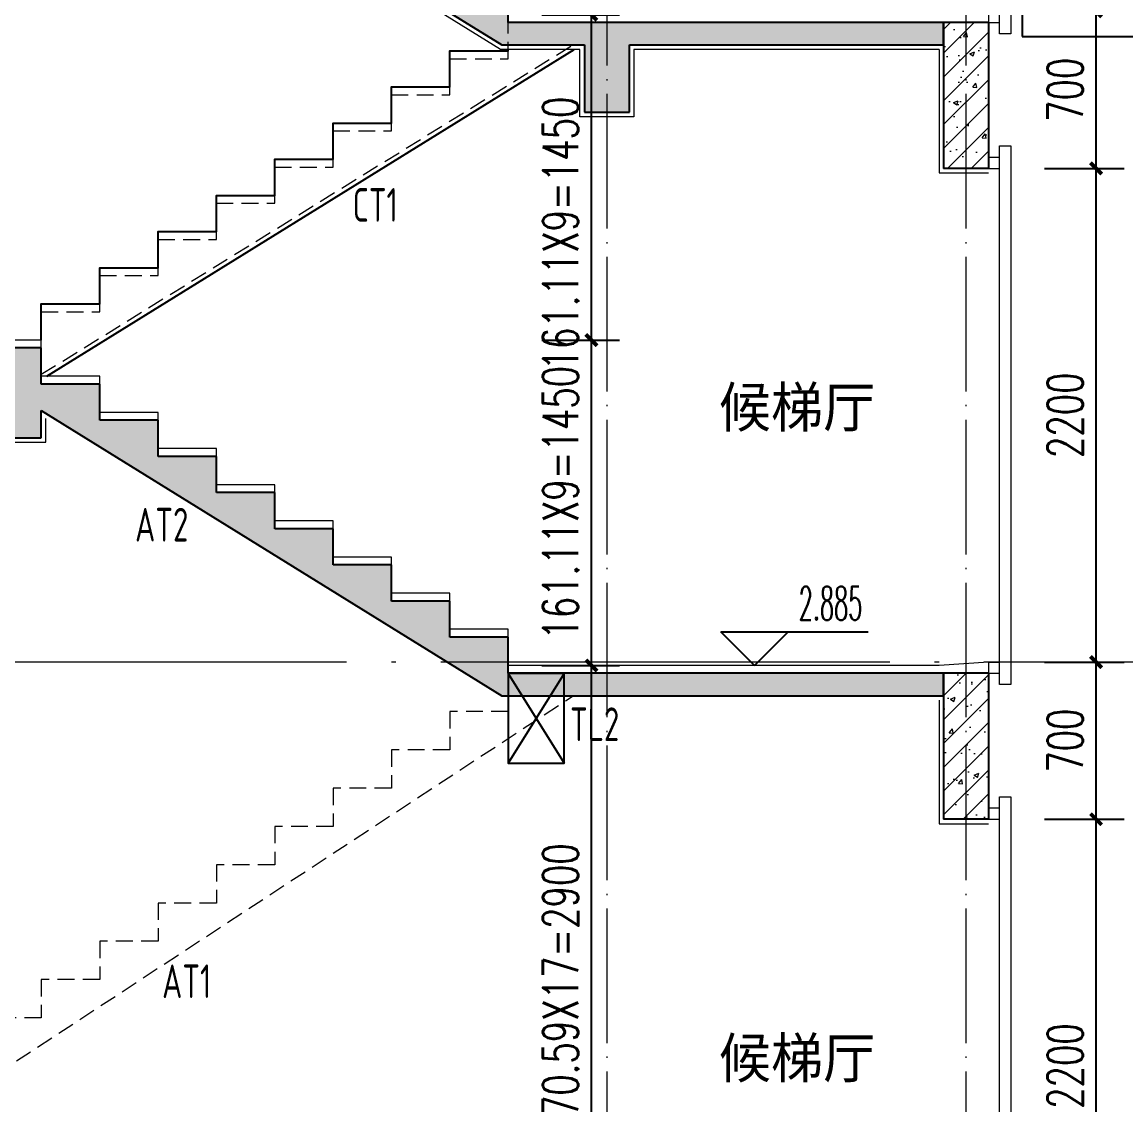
# Model space of a CAD drawing. Extents: x -1712635 to -854203, y -534641 to -21985.
# Drawn here: x -1000168 to -995250, y -120317 to -115491 of the extents above; entities that cross this region are included whole.
import ezdxf
from ezdxf.enums import TextEntityAlignment as Align

# ---------------------------------------------------------------- set-up
doc = ezdxf.new("R2010")
doc.units = 0
doc.header["$LTSCALE"] = 1000
doc.linetypes.add('DOTE', pattern=[2.42, 2, -0.2, 0.02, -0.2])
doc.linetypes.add('HIDDEN', pattern=[0.375, 0.25, -0.125])
doc.layers.get('0').update_dxf_attribs({"linetype": 'CONTINUOUS'})
doc.layers.get('Defpoints').update_dxf_attribs({"linetype": 'CONTINUOUS'})
for name, color, linetype in [('DIM_ELEV', 3, 'CONTINUOUS'), ('PUB_DIM', 3, 'CONTINUOUS'), ('PUB_TEXT', 2, 'CONTINUOUS'), ('S-大样-砼线', 7, 'CONTINUOUS'), ('TEXT', 2, 'CONTINUOUS'), ('WALL', 2, 'CONTINUOUS'), ('尺寸标注', 86, 'CONTINUOUS'), ('看线', 251, 'CONTINUOUS'), ('设备', 253, 'CONTINUOUS')]:
    doc.layers.add(name, color=color, linetype=linetype)
for name, color, linetype, lineweight in [('DOTE', 19, 'DOTE', 9), ('PUB_HATCH', 8, 'CONTINUOUS', 9), ('STAIR', 2, 'CONTINUOUS', 18), ('WINDOW', 144, 'CONTINUOUS', 15), ('内粉刷', 37, 'CONTINUOUS', 9)]:
    doc.layers.add(name, color=color, linetype=linetype, lineweight=lineweight)
doc.styles.add('_TCH_DIM', font='SIMPLEX.shx', dxfattribs={"width": 0.7, "bigfont": 'GBCBIG.shx'})
doc.styles.add('_TCH_DIM_T3', font='SIMPLEX', dxfattribs={"width": 0.705882, "bigfont": 'GBCBIG'})
doc.styles.add('TSSD_REIN', font='tssdeng.shx', dxfattribs={"width": 0.7, "height": 300, "bigfont": 'tssdchn.shx'})
doc.dimstyles.new('_TCH_ARCH&&50', dxfattribs={"dimtxt": 157.5, "dimasz": 50, "dimexe": 125, "dimexo": 150, "dimgap": 58.75, "dimtad": 1, "dimdec": 0, "dimzin": 0, "dimdsep": 46, "dimtxsty": '_TCH_DIM_T3', "dimblk": 'ARCHTICK', "dimcen": 0.09, "dimclrt": 7, "dimazin": 0, "dimtfac": 1, "dimtdec": 0, "dimtix": 1, "dimtmove": 2, "dimatfit": 3, "dimldrblk": 'ARCHTICK', "dimfxl": 0, "dimtolj": 1, "dimtzin": 0, "dimarcsym": 0})
pattern_1 = [(45, (-1144926.15, -28814.996), (-53.03301, 53.03301), []), (50, (-1144926.15, -28815), (215.17805, -18.82564), [22.5, -247.5]), (355, (-1144926.15, -28815), (-41.6254, 225.65764), [18, -198]), (100.4514, (-1144908.22, -28816.56), (173.55281, 206.83186), [19.12206, -210.34263]), (46.1842, (-1144926.15, -28755), (320.1723, -49.6557), [33.75, -371.25]), (96.6356, (-1144899.47, -28759.13), (280.3988, 292.23536), [28.6831, -315.5139]), (351.1842, (-1144926.15, -28755), (280.3986, 292.2356), [27, -297]), (21, (-1144896.15, -28770), (179.07212, -120.78567), [22.5, -247.5]), (326, (-1144896.15, -28770), (72.9946, 217.545), [18, -198]), (71.4514, (-1144881.22, -28780.06), (252.0668, 96.75915), [19.12206, -210.34263]), (37.5, (-1144926.15, -28814.996), (3.647957, 99.868156), [0, -195.6, 0, -201, 0, -198.75]), (7.5, (-1144926.15, -28815), (78.92086, 118.323514), [0, -114.6, 0, -191.1, 0, -75.75]), (327.5, (-1144993.05, -28814.996), (160.14673, -6.76646), [0, -75, 0, -234, 0, -310.5]), (317.5, (-1145023.05, -28815), (174.95585, 30.0315), [0, -97.5, 0, -155.4, 0, -220.5])]

# ---------------------------------------------------------------- blocks, each defined once
blk = doc.blocks.new('FGSDFSFSEFESFES')
at = {"layer": 'WINDOW', "ltscale": 0.8}
for p, q in [((175258.6, -121034), (175208.6, -121034)), ((175258.6, -121084), (175208.6, -121084)), ((175258.6, -123284), (175208.6, -123284)), ((175258.6, -123334), (175208.6, -123334))]:
    blk.add_line(p, q, dxfattribs=at)
blk.add_lwpolyline([(175158.6, -123384), (175208.6, -123384), (175208.6, -120984), (175158.6, -120984), (175158.6, -123384)], dxfattribs=at)
blk = doc.blocks.new('A$C3EC504A2')
at = {"layer": '设备', "color": 206}
for p, q in [((143.4, 1764), (-143.4, 1764)), ((-91.6, 1764), (-91.6, -1418.3)), ((82.9, 1764), (82.9, -1418.3)), ((82.9, 1764), (82.9, 1570.1)), ((-172.5, 1734.9), (-143, 1734.9)), ((-133, 1724.9), (-133, 1609.2)), ((132.9, 1724.9), (132.9, 1609.2)), ((172.5, 1734.9), (142.9, 1734.9)), ((-213.1, 1599.2), (-143, 1599.2)), ((213.1, 1599.2), (142.9, 1599.2)), ((-91.6, 1570.1), (-242.2, 1570.1)), ((242.2, 1570.1), (82.9, 1570.1)), ((-952.1, 1158.1), (-868.8, 1158.1)), ((-175, -1204.9), (-175, -869.8)), ((175, -1204.9), (175, -869.8)), ((300, -1037.9), (-300, -1037.9)), ((-959.6, -1298), (834.8, -1298)), ((-959.6, -1298), (-959.6, -1418.3)), ((834.8, -1298), (834.8, -1418.3)), ((-959.6, -1418.3), (834.8, -1418.3)), ((-141.6, -1418.3), (-141.6, -1462)), ((132.9, -1418.3), (132.9, -1462)), ((143.4, -1462), (-143.4, -1462)), ((-91.6, -1462), (-91.6, -1585.7)), ((82.9, -1462), (82.9, -1585.7)), ((-172.5, -1491.1), (-143, -1491.1)), ((-133, -1501.1), (-133, -1546.6)), ((132.9, -1501.1), (132.9, -1546.6)), ((172.5, -1491.1), (142.9, -1491.1)), ((242.2, -1585.7), (-242.2, -1585.7)), ((-213.1, -1556.6), (-143, -1556.6)), ((213.1, -1556.6), (142.9, -1556.6))]:
    blk.add_line(p, q, dxfattribs=at)
for points in [[(722.6, 1363.4), (722.6, 1158.1), (-868.8, 1158.1), (-868.8, 1363.4)], [(722.6, 1158.1), (722.6, -1298), (-959.6, -1298), (-959.6, 1158.1)]]:
    blk.add_lwpolyline(points, close=True, dxfattribs=at)
for points in [[(-959.6, 1158.1), (-892.8, 1158.1), (-892.8, -1298)], [(722.6, 1158.1), (805.8, 1158.1), (805.8, -1298)]]:
    blk.add_lwpolyline(points, dxfattribs=at)
for centre, radius, start, end in [((-143.4, 1734.9), 29.1, 90, 180), ((143.4, 1734.9), 29.1, 0, 90), ((-143, 1724.9), 10, 0, 90), ((142.9, 1724.9), 10, 90, 180), ((-213.1, 1570.1), 29.1, 90, 180), ((-143, 1609.2), 10, 270, 0), ((142.9, 1609.2), 10, 180, 270), ((213.1, 1570.1), 29.1, 0, 90), ((-143.4, -1491.1), 29.1, 90, 180), ((143.4, -1491.1), 29.1, 0, 90), ((-143, -1501.1), 10, 0, 90), ((142.9, -1501.1), 10, 90, 180), ((-213.1, -1585.7), 29.1, 90, 180), ((-143, -1546.6), 10, 270, 0), ((142.9, -1546.6), 10, 180, 270), ((213.1, -1585.7), 29.1, 0, 90)]:
    blk.add_arc(centre, radius, start, end, dxfattribs=at)
blk = doc.blocks.new('BFGBFBCBVFB')
at = {"layer": 'PUB_HATCH'}
h = blk.add_hatch(dxfattribs=at)
h.set_pattern_fill('钢筋混凝土', color=256, scale=30, style=0)
h.set_pattern_definition([(45, (0, 0), (-53.0330086, 53.0330086), []), (50, (0, 0), (215.178055, -18.82564), [22.5, -247.5]), (355, (0, 0), (-41.6254, 225.65764), [18, -198]), (100.4514, (17.93, -1.57), (173.552815, 206.831863), [19.122057, -210.342634]), (46.1842, (0, 60), (320.172315, -49.655704), [33.75, -371.25]), (96.6356, (26.68, 55.86), (280.39881, 292.23536), [28.68309, -315.5139]), (351.1842, (0, 60), (280.39858, 292.23558), [27, -297]), (21, (30, 45), (179.072116, -120.785667), [22.5, -247.5]), (326, (30, 45), (72.9946, 217.545014), [18, -198]), (71.4514, (44.92, 34.93), (252.06679, 96.75915), [19.122057, -210.342634]), (37.5, (0, 0), (3.6479566, 99.868156), [0, -195.6, 0, -201, 0, -198.75]), (7.5, (0, 0), (78.920861, 118.323514), [0, -114.6, 0, -191.1, 0, -75.75]), (327.5, (-66.9, 0), (160.146731, -6.7664615), [0, -75, 0, -234, 0, -310.5]), (317.5, (-96.9, 0), (174.95585, 30.031495), [0, -97.5, 0, -155.4, 0, -220.5])])
h.paths.add_polyline_path([(888622.3, 24580), (888622.3, 24480), (889952.4, 24480), (889952.4, 24180), (890152.4, 24180), (890152.4, 24301.2), (892203.9, 23030), (892572.4, 23030), (892572.4, 22730), (892772.4, 22730), (892772.4, 23030), (894172.3, 23030), (894172.3, 23130), (892232.4, 23130), (892232.4, 23291.1), (891972.4, 23291.1), (891972.4, 23452.2), (891712.4, 23452.2), (891712.4, 23613.3), (891452.4, 23613.3), (891452.4, 23774.4), (891192.4, 23774.4), (891192.4, 23935.5), (890932.4, 23935.5), (890932.4, 24096.6), (890672.4, 24096.6), (890672.4, 24257.8), (890412.4, 24257.8), (890412.4, 24418.9), (890152.4, 24418.9), (890152.4, 24580)])
at = {"layer": 'WALL'}
for p, q in [((890152.4, 24301.2), (892203.9, 23030)), ((892232.4, 23130), (892232.4, 23291.1)), ((894172.3, 23130), (892232.4, 23130)), ((894172.3, 23030), (894172.3, 23130)), ((892203.9, 23030), (892572.4, 23030)), ((892572.4, 23030), (892572.4, 22730)), ((892772.4, 22730), (892772.4, 23030)), ((892772.4, 23030), (894172.3, 23030)), ((892572.4, 22730), (892772.4, 22730))]:
    blk.add_line(p, q, dxfattribs=at)
at = {"layer": '内粉刷'}
blk.add_lwpolyline([(894152.4, 23010), (892792.4, 23010), (892792.4, 22710), (892552.4, 22710), (892552.4, 23010), (892198.2, 23010), (890172.4, 24265.3)], dxfattribs=at)
at = {"xscale": -1}
blk.add_blockref('FGSDFSFSEFESFES', (1069630.9, 146464), dxfattribs=at)
blk = doc.blocks.new('_ArchTick')
at = {"color": 0, "const_width": 0.35}
blk.add_lwpolyline([(-0.5, -0.5), (0.5, 0.5)], dxfattribs=at)
blk = doc.blocks.new('*D978')
at = {"layer": 'Defpoints', "color": 0}
for p in [(-998002.8, -115458.4), (-997631.7, -115458.4), (-998002.8, -116908.4)]:
    blk.add_point(p, dxfattribs=at)
at = {"layer": '尺寸标注', "color": 0, "lineweight": -2}
for p, q in [((-997852.8, -115458.4), (-997506.7, -115458.4)), ((-997631.7, -116908.4), (-997631.7, -115458.4)), ((-997852.8, -116908.4), (-997506.7, -116908.4))]:
    blk.add_line(p, q, dxfattribs=at)
at = {"layer": '尺寸标注', "color": 0, "lineweight": -2, "xscale": 50, "yscale": 50, "zscale": 50}
for p, rotation in [((-997631.7, -115458.4), 90), ((-997631.7, -116908.4), 270)]:
    blk.add_blockref('_ArchTick', p, dxfattribs=dict(at, rotation=rotation))
at = {"layer": '尺寸标注', "color": 7, "insert": (-997769.2, -116433.4), "char_height": 157.5, "attachment_point": 5, "rotation": 90, "style": '_TCH_DIM_T3'}
blk.add_mtext('\\A1;161.11X9=1450', dxfattribs=at)
blk = doc.blocks.new('*D979')
at = {"layer": 'Defpoints', "color": 0}
for p in [(-998002.8, -116908.4), (-997631.7, -116908.4), (-998002.8, -118358.4)]:
    blk.add_point(p, dxfattribs=at)
at = {"layer": '尺寸标注', "color": 0, "lineweight": -2}
for p, q in [((-997852.8, -116908.4), (-997506.7, -116908.4)), ((-997631.7, -118358.4), (-997631.7, -116908.4)), ((-997852.8, -118358.4), (-997506.7, -118358.4))]:
    blk.add_line(p, q, dxfattribs=at)
at = {"layer": '尺寸标注', "color": 0, "lineweight": -2, "xscale": 50, "yscale": 50, "zscale": 50}
for p, rotation in [((-997631.7, -116908.4), 90), ((-997631.7, -118358.4), 270)]:
    blk.add_blockref('_ArchTick', p, dxfattribs=dict(at, rotation=rotation))
at = {"layer": '尺寸标注', "color": 7, "insert": (-997769.2, -117633.4), "char_height": 157.5, "attachment_point": 5, "rotation": 90, "style": '_TCH_DIM_T3'}
blk.add_mtext('\\A1;161.11X9=1450', dxfattribs=at)
blk = doc.blocks.new('*D980')
at = {"layer": 'Defpoints', "color": 0}
for p in [(-998002.8, -118358.4), (-997631.7, -118358.4), (-998002.8, -121258.4)]:
    blk.add_point(p, dxfattribs=at)
at = {"layer": '尺寸标注', "color": 0, "lineweight": -2}
for p, q in [((-997852.8, -118358.4), (-997506.7, -118358.4)), ((-997631.7, -121258.4), (-997631.7, -118358.4)), ((-997852.8, -121258.4), (-997506.7, -121258.4))]:
    blk.add_line(p, q, dxfattribs=at)
at = {"layer": '尺寸标注', "color": 0, "lineweight": -2, "xscale": 50, "yscale": 50, "zscale": 50}
for p, rotation in [((-997631.7, -118358.4), 90), ((-997631.7, -121258.4), 270)]:
    blk.add_blockref('_ArchTick', p, dxfattribs=dict(at, rotation=rotation))
at = {"layer": '尺寸标注', "color": 7, "insert": (-997769.2, -119808.4), "char_height": 157.5, "attachment_point": 5, "rotation": 90, "style": '_TCH_DIM_T3'}
blk.add_mtext('\\A1;170.59X17=2900', dxfattribs=at)
blk = doc.blocks.new('*D998')
at = {"layer": 'Defpoints', "color": 0}
for p in [(-995762.8, -119043.4), (-995383.3, -119043.4), (-995762.8, -121243.4)]:
    blk.add_point(p, dxfattribs=at)
at = {"layer": 'PUB_DIM', "color": 0, "lineweight": -2}
for p, q in [((-995612.8, -119043.4), (-995258.3, -119043.4)), ((-995383.3, -121243.4), (-995383.3, -119043.4)), ((-995612.8, -121243.4), (-995258.3, -121243.4))]:
    blk.add_line(p, q, dxfattribs=at)
at = {"layer": 'PUB_DIM', "color": 0, "lineweight": -2, "xscale": 50, "yscale": 50, "zscale": 50}
for p, rotation in [((-995383.3, -119043.4), 90), ((-995383.3, -121243.4), 270)]:
    blk.add_blockref('_ArchTick', p, dxfattribs=dict(at, rotation=rotation))
at = {"layer": 'PUB_DIM', "color": 7, "insert": (-995520.8, -120143.4), "char_height": 157.5, "attachment_point": 5, "rotation": 90, "style": '_TCH_DIM_T3'}
blk.add_mtext('\\A1;2200', dxfattribs=at)
blk = doc.blocks.new('*D999')
at = {"layer": 'Defpoints', "color": 0}
for p in [(-995762.8, -118343.4), (-995383.3, -118343.4), (-995762.8, -119043.4)]:
    blk.add_point(p, dxfattribs=at)
at = {"layer": 'PUB_DIM', "color": 0, "lineweight": -2}
for p, q in [((-995612.8, -118343.4), (-995258.3, -118343.4)), ((-995383.3, -119043.4), (-995383.3, -118343.4)), ((-995612.8, -119043.4), (-995258.3, -119043.4))]:
    blk.add_line(p, q, dxfattribs=at)
at = {"layer": 'PUB_DIM', "color": 0, "lineweight": -2, "xscale": 50, "yscale": 50, "zscale": 50}
for p, rotation in [((-995383.3, -118343.4), 90), ((-995383.3, -119043.4), 270)]:
    blk.add_blockref('_ArchTick', p, dxfattribs=dict(at, rotation=rotation))
at = {"layer": 'PUB_DIM', "color": 7, "insert": (-995520.8, -118693.4), "char_height": 157.5, "attachment_point": 5, "rotation": 90, "style": '_TCH_DIM_T3'}
blk.add_mtext('\\A1;700', dxfattribs=at)
blk = doc.blocks.new('*D1000')
at = {"layer": 'Defpoints', "color": 0}
for p in [(-995762.8, -116143.4), (-995383.3, -116143.4), (-995762.8, -118343.4)]:
    blk.add_point(p, dxfattribs=at)
at = {"layer": 'PUB_DIM', "color": 0, "lineweight": -2}
for p, q in [((-995612.8, -116143.4), (-995258.3, -116143.4)), ((-995383.3, -118343.4), (-995383.3, -116143.4)), ((-995612.8, -118343.4), (-995258.3, -118343.4))]:
    blk.add_line(p, q, dxfattribs=at)
at = {"layer": 'PUB_DIM', "color": 0, "lineweight": -2, "xscale": 50, "yscale": 50, "zscale": 50}
for p, rotation in [((-995383.3, -116143.4), 90), ((-995383.3, -118343.4), 270)]:
    blk.add_blockref('_ArchTick', p, dxfattribs=dict(at, rotation=rotation))
at = {"layer": 'PUB_DIM', "color": 7, "insert": (-995520.8, -117243.4), "char_height": 157.5, "attachment_point": 5, "rotation": 90, "style": '_TCH_DIM_T3'}
blk.add_mtext('\\A1;2200', dxfattribs=at)
blk = doc.blocks.new('*D1001')
at = {"layer": 'Defpoints', "color": 0}
for p in [(-995762.8, -115443.4), (-995383.3, -115443.4), (-995762.8, -116143.4)]:
    blk.add_point(p, dxfattribs=at)
at = {"layer": 'PUB_DIM', "color": 0, "lineweight": -2}
for p, q in [((-995612.8, -115443.4), (-995258.3, -115443.4)), ((-995383.3, -116143.4), (-995383.3, -115443.4)), ((-995612.8, -116143.4), (-995258.3, -116143.4))]:
    blk.add_line(p, q, dxfattribs=at)
at = {"layer": 'PUB_DIM', "color": 0, "lineweight": -2, "xscale": 50, "yscale": 50, "zscale": 50}
for p, rotation in [((-995383.3, -115443.4), 90), ((-995383.3, -116143.4), 270)]:
    blk.add_blockref('_ArchTick', p, dxfattribs=dict(at, rotation=rotation))
at = {"layer": 'PUB_DIM', "color": 7, "insert": (-995520.8, -115793.4), "char_height": 157.5, "attachment_point": 5, "rotation": 90, "style": '_TCH_DIM_T3'}
blk.add_mtext('\\A1;700', dxfattribs=at)

msp = doc.modelspace()

# ---------------------------------------------------------------- hatches: boundary and pattern name
at = {"layer": 'PUB_HATCH'}
h = msp.add_hatch(dxfattribs=at)
h.set_pattern_fill('钢筋混凝土', color=256, scale=30, style=0)
h.set_pattern_definition(pattern_1)
h.paths.add_polyline_path([(-996062.79, -115493.39), (-996062.79, -116143.39), (-995862.79, -116143.39), (-995862.79, -115493.39)])
h = msp.add_hatch(dxfattribs=at)
h.set_pattern_fill('钢筋混凝土', color=256, scale=30, style=0)
h.set_pattern_definition([(45, (-1001712.78, -116943.39), (-53.033, 53.033), []), (50, (-1001712.78, -116943.39), (215.178, -18.8256), [22.5, -247.5]), (355, (-1001712.78, -116943.4), (-41.625, 225.658), [18, -198]), (100.4514, (-1001694.85, -116944.96), (173.553, 206.832), [19.122, -210.343]), (46.184, (-1001712.78, -116883.4), (320.172, -49.656), [33.75, -371.25]), (96.6356, (-1001686.1, -116887.53), (280.399, 292.235), [28.683, -315.514]), (351.184, (-1001712.78, -116883.4), (280.399, 292.236), [27, -297]), (21, (-1001682.78, -116898.39), (179.072, -120.7857), [22.5, -247.5]), (326, (-1001682.78, -116898.4), (72.995, 217.545), [18, -198]), (71.4514, (-1001667.86, -116908.46), (252.067, 96.759), [19.122, -210.343]), (37.5, (-1001712.78, -116943.39), (3.648, 99.8682), [0, -195.6, 0, -201, 0, -198.75]), (7.5, (-1001712.78, -116943.39), (78.9209, 118.3235), [0, -114.6, 0, -191.1, 0, -75.75]), (327.5, (-1001779.68, -116943.39), (160.1467, -6.7665), [0, -75, 0, -234, 0, -310.5]), (317.5, (-1001809.68, -116943.39), (174.956, 30.0315), [0, -97.5, 0, -155.4, 0, -220.5])])
h.paths.add_polyline_path([(-1001512.83, -116943.39), (-1001512.83, -117043.4), (-1000282.77, -117043.4), (-1000282.77, -117343.4), (-1000082.77, -117343.4), (-1000082.77, -117222.15), (-998031.24, -118493.4), (-997662.77, -118493.4), (-997662.77, -118493.4), (-997462.77, -118493.4), (-997462.77, -118493.4), (-996062.83, -118493.4), (-996062.83, -118393.4), (-998002.77, -118393.4), (-998002.77, -118232.29), (-998262.77, -118232.29), (-998262.77, -118071.18), (-998522.77, -118071.18), (-998522.77, -117910.07), (-998782.77, -117910.07), (-998782.77, -117748.96), (-999042.77, -117748.96), (-999042.77, -117587.85), (-999302.77, -117587.85), (-999302.77, -117426.73), (-999562.77, -117426.73), (-999562.77, -117265.62), (-999822.77, -117265.62), (-999822.77, -117104.51), (-1000082.77, -117104.51), (-1000082.77, -116943.4)])
h = msp.add_hatch(dxfattribs=at)
h.set_pattern_fill('钢筋混凝土', color=256, scale=30, style=0)
h.set_pattern_definition(pattern_1)
h.paths.add_polyline_path([(-996062.83, -118393.41), (-996062.83, -119043.41), (-995862.83, -119043.41), (-995862.83, -118393.41)])

# ---------------------------------------------------------------- linework, layer by layer
at = {"layer": 'DIM_ELEV', "color": 6}
for p, q in [((-996905.2, -118358.42), (-997055.2, -118208.42)), ((-997055.2, -118208.42), (-996399.2, -118208.42)), ((-996905.2, -118358.42), (-996755.2, -118208.42))]:
    msp.add_line(p, q, dxfattribs=at)
at = {"layer": 'DOTE', "linetype": 'DOTE', "ltscale": 0.3}
for p, q in [((-997562.84, -102743.41), (-997562.82, -127643.41)), ((-995962.84, -102743.41), (-995962.82, -127643.41))]:
    msp.add_line(p, q, dxfattribs=at)
at = {"layer": 'DOTE', "linetype": 'DOTE'}
msp.add_line((-991462.77, -118343.41), (-1006939.83, -118343.41), dxfattribs=at)
at = {"layer": 'S-大样-砼线'}
for p, q in [((-998002.82, -118393.54), (-997752.82, -118793.55)), ((-997752.82, -118393.54), (-998002.82, -118793.55))]:
    msp.add_line(p, q, dxfattribs=at)
msp.add_lwpolyline([(-997752.82, -118393.54), (-998002.82, -118393.54), (-998002.82, -118793.55), (-997752.82, -118793.55)], close=True, dxfattribs=at)
at = {"layer": 'STAIR', "linetype": 'HIDDEN', "ltscale": 0.3}
for p, q in [((-1000082.77, -117061.04), (-997714.3, -115593.4)), ((-1001980.49, -121293.41), (-997712.89, -118493.4))]:
    msp.add_line(p, q, dxfattribs=at)
for points in [[(-1000082.77, -116943.4), (-1000082.77, -116782.29), (-999822.77, -116782.29), (-999822.77, -116621.18), (-999562.77, -116621.18), (-999562.77, -116460.07), (-999302.77, -116460.07), (-999302.77, -116298.96), (-999042.77, -116298.96), (-999042.77, -116137.85), (-998782.77, -116137.85), (-998782.77, -115976.73), (-998522.77, -115976.73), (-998522.77, -115815.62), (-998262.77, -115815.62), (-998262.77, -115654.51), (-998002.77, -115654.51), (-998002.77, -115493.4)], [(-998002.77, -118393.4), (-998002.77, -118563.99), (-998262.77, -118563.99), (-998262.77, -118734.58), (-998522.77, -118734.58), (-998522.77, -118905.17), (-998782.77, -118905.17), (-998782.77, -119075.75), (-999042.77, -119075.75), (-999042.77, -119246.34), (-999302.77, -119246.34), (-999302.77, -119416.93), (-999562.77, -119416.93), (-999562.77, -119587.52), (-999822.77, -119587.52), (-999822.77, -119758.11), (-1000082.77, -119758.11), (-1000082.77, -119928.7), (-1000342.77, -119928.7), (-1000342.77, -120099.28), (-1000602.77, -120099.28), (-1000602.77, -120269.87), (-1000862.77, -120269.87), (-1000862.77, -120440.46)]]:
    msp.add_lwpolyline(points, dxfattribs=at)
at = {"layer": 'WALL'}
for p, q in [((-996062.79, -115493.39), (-996062.79, -116143.39)), ((-995862.79, -115493.39), (-996062.79, -115493.39)), ((-995862.79, -115493.39), (-995862.79, -116143.39)), ((-995862.79, -116143.39), (-996062.79, -116143.39)), ((-1000082.77, -116943.4), (-1001512.83, -116943.39)), ((-1000082.77, -117104.51), (-1000082.77, -116943.4)), ((-999822.77, -117104.51), (-1000082.77, -117104.51)), ((-999822.77, -117265.62), (-999822.77, -117104.51)), ((-1000082.77, -117343.4), (-1000082.77, -117222.15)), ((-1000082.77, -117222.15), (-998031.24, -118493.4)), ((-999562.77, -117265.62), (-999822.77, -117265.62)), ((-999562.77, -117426.73), (-999562.77, -117265.62)), ((-1000282.77, -117343.4), (-1000082.77, -117343.4)), ((-999302.77, -117426.73), (-999562.77, -117426.73)), ((-999302.77, -117587.85), (-999302.77, -117426.73)), ((-999042.77, -117587.85), (-999302.77, -117587.85)), ((-999042.77, -117748.96), (-999042.77, -117587.85)), ((-998782.77, -117748.96), (-999042.77, -117748.96)), ((-998782.77, -117910.07), (-998782.77, -117748.96)), ((-998522.77, -117910.07), (-998782.77, -117910.07)), ((-998522.77, -118071.18), (-998522.77, -117910.07)), ((-998262.77, -118071.18), (-998522.77, -118071.18)), ((-998262.77, -118232.29), (-998262.77, -118071.18)), ((-998002.77, -118232.29), (-998262.77, -118232.29)), ((-998002.77, -118393.4), (-998002.77, -118232.29)), ((-996062.83, -118393.4), (-998002.77, -118393.4)), ((-996062.83, -118493.4), (-996062.83, -118393.4)), ((-996062.83, -118393.41), (-996062.83, -119043.41)), ((-995862.83, -118393.41), (-996062.83, -118393.41)), ((-995862.83, -118393.41), (-995862.83, -119043.41)), ((-998031.24, -118493.4), (-997662.77, -118493.4)), ((-997662.77, -118493.4), (-997462.77, -118493.4)), ((-997462.77, -118493.4), (-996062.83, -118493.4)), ((-995862.83, -119043.41), (-996062.83, -119043.41))]:
    msp.add_line(p, q, dxfattribs=at)
at = {"layer": '内粉刷'}
for p, q in [((-1000082.77, -116908.4), (-1001492.83, -116908.4)), ((-1000062.77, -117363.4), (-1000062.77, -117258.08)), ((-1000302.77, -117363.4), (-1000062.77, -117363.4)), ((-996082.77, -118358.4), (-998002.77, -118358.4))]:
    msp.add_line(p, q, dxfattribs=at)
for points in [[(-995862.8, -115443.39), (-995862.8, -115493.39)], [(-996082.79, -115613.39), (-996082.79, -116163.39), (-995862.8, -116163.42)], [(-998002.77, -118358.4), (-998002.77, -118197.29), (-998262.77, -118197.29), (-998262.77, -118036.18), (-998522.77, -118036.18), (-998522.77, -117875.07), (-998782.77, -117875.07), (-998782.77, -117713.96), (-999042.77, -117713.96), (-999042.77, -117552.85), (-999302.77, -117552.85), (-999302.77, -117391.73), (-999562.77, -117391.73), (-999562.77, -117230.62), (-999822.77, -117230.62), (-999822.77, -117069.51), (-1000082.77, -117069.51), (-1000082.77, -116908.4)], [(-995862.8, -118343.39), (-996082.79, -118358.39)], [(-995862.8, -118343.39), (-995862.8, -118393.39)], [(-996082.79, -118513.39), (-996082.79, -119063.39), (-995862.8, -119063.42)]]:
    msp.add_lwpolyline(points, dxfattribs=at)
at = {"layer": '看线', "color": 32}
msp.add_line((-1000058.46, -117069.51), (-997708.6, -115613.4), dxfattribs=at)
msp.add_lwpolyline([(-1000082.77, -116908.4), (-1000082.77, -116747.29), (-999822.77, -116747.29), (-999822.77, -116586.18), (-999562.77, -116586.18), (-999562.77, -116425.07), (-999302.77, -116425.07), (-999302.77, -116263.96), (-999042.77, -116263.96), (-999042.77, -116102.85), (-998782.77, -116102.85), (-998782.77, -115941.73), (-998522.77, -115941.73), (-998522.77, -115780.62), (-998262.77, -115780.62), (-998262.77, -115619.51), (-998002.77, -115619.51), (-998002.77, -115613.4)], dxfattribs=at)

# ---------------------------------------------------------------- block references
msp.add_blockref('BFGBFBCBVFB', (-1890235.23, -138623.2))
at = {"xscale": 0.9285492283842308, "yscale": 0.9285492283842308, "zscale": 0.9285492283842308}
msp.add_blockref('A$C3EC504A2', (-994821.74, -114238.16), dxfattribs=at)
at = {"xscale": -1}
for p in [(-820604.23, 4940.62), (-820604.23, 2040.62)]:
    msp.add_blockref('FGSDFSFSEFESFES', p, dxfattribs=at)

# ---------------------------------------------------------------- texts
at = {"layer": 'PUB_TEXT'}
for p in [(-997064.06, -117296.83), (-997064.06, -120196.83)]:
    msp.add_text('候梯厅', height=178.723, dxfattribs=at).set_placement(p)
at = {"layer": 'PUB_TEXT', "color": 6, "style": '_TCH_DIM', "width": 0.494118}
msp.add_text('2.885', height=148.75, dxfattribs=at).set_placement((-996708.2, -118155.92))
at = {"layer": 'TEXT', "color": 230, "style": 'TSSD_REIN', "width": 0.7}
for s, p in [('CT1', (-998595.02, -116381.06)), ('AT2', (-999546.33, -117806.02)), ('TL2', (-997617.36, -118695.26)), ('AT1', (-999435.09, -119840.54))]:
    msp.add_text(s, height=150, dxfattribs=at).set_placement(p, align=Align.CENTER)

# ---------------------------------------------------------------- dimensions: what is measured, and where the dimension line sits
at = {"layer": 'PUB_DIM'}
for p1, p2, picture, middle in [((-995762.79, -116143.39), (-995762.79, -115443.41), '*D1001', (-995520.75, -115793.4)), ((-995762.79, -118343.37), (-995762.79, -116143.39), '*D1000', (-995520.75, -117243.38)), ((-995762.79, -119043.41), (-995762.79, -118343.37), '*D999', (-995520.75, -118693.39)), ((-995762.79, -121243.39), (-995762.79, -119043.41), '*D998', (-995520.75, -120143.4))]:
    dim = msp.add_aligned_dim(p1=p1, p2=p2, distance=-379.54, dimstyle='_TCH_ARCH&&50', dxfattribs=at)
    dim.commit()
    dim.dimension.update_dxf_attribs({"geometry": picture, "text_midpoint": middle})
at = {"layer": '尺寸标注', "color": 106}
dim = msp.add_linear_dim(base=(-997631.67, -115458.39), p1=(-998002.82, -116908.41), p2=(-998002.82, -115458.39), angle=90, text='161.11X9=1450', dimstyle='_TCH_ARCH&&50', dxfattribs=at)
dim.commit()
dim.dimension.update_dxf_attribs({"geometry": '*D978', "text_midpoint": (-997769.17, -116433.4), "dimtype": 161})
for p1, p2, text, picture, middle in [((-998002.82, -118358.41), (-998002.82, -116908.41), '161.11X9=1450', '*D979', (-997769.17, -117633.41)), ((-998002.82, -121258.42), (-998002.82, -118358.41), '170.59X17=2900', '*D980', (-997769.17, -119808.41))]:
    dim = msp.add_aligned_dim(p1=p1, p2=p2, distance=-371.15, text=text, dimstyle='_TCH_ARCH&&50', dxfattribs=at)
    dim.commit()
    dim.dimension.update_dxf_attribs({"geometry": picture, "text_midpoint": middle})

doc.saveas('drawing.dxf')
